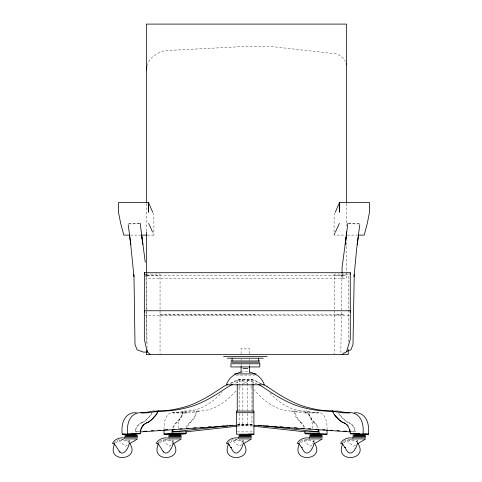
<?xml version="1.0" encoding="UTF-8"?>
<svg xmlns="http://www.w3.org/2000/svg" width="482" height="482" viewBox="0 0 482 482"><rect width="100%" height="100%" fill="white"/><g stroke="black" fill="none" stroke-linecap="round" stroke-linejoin="round"><path stroke-width="0.36" stroke-dasharray="2.41 1.81" d="M178.226 428.498C178.183 423.1 179.045 416.544 183.865 413.267A12.074 7.073 90 0 1 187.384 412.935A74.234 43.501 -90 0 0 197.138 411.074A23.732 13.912 90 0 1 196.011 414.454C194.788 419.852 189.39 422.178 187.209 426.817M342.003 274.342L340.84 352.071L344.528 352.119M341.973 276.596L342.19 274.15L341.973 276.523M147.317 235.114L153.939 235.114L152.764 232.499M312.607 444.049L312.758 443.41M129.441 440.909L128.411 439.903M173.261 440.909L172.231 439.903M243.392 440.909L242.362 439.903M314.21 440.916L313.18 439.903M357.554 440.916L356.523 439.903M172.701 427.757C174.357 422.407 180.599 420.244 181.822 414.454A23.732 13.912 90 0 0 182.949 411.074L199.91 411.092M173.393 427.757C175.05 422.407 181.292 420.244 182.515 414.454A23.732 13.912 90 0 0 183.642 411.074A110.089 64.516 -90 0 0 200.837 407.965C209.146 404.446 216.291 398.608 222.184 391.848M186.197 427.757C187.853 422.407 194.095 420.244 195.318 414.454A23.732 13.912 -90 0 0 196.445 411.074A110.089 64.516 -90 0 0 213.64 407.965C222.425 404.259 229.842 397.933 235.981 390.733M146.962 65.697C149.354 57.563 157.265 52.357 165.218 50.622L239.174 46.766A315.415 298.9 0 0 1 273.824 46.766L336.123 53.9C339.991 55.183 343.612 57.713 345.474 61.419M170.369 448.477L170.55 447.983M311.318 448.477L311.499 447.983M354.662 448.477L354.842 447.983M335.008 212.972L334.128 215.038L334.056 235.114L346.57 235.114M114.011 443.416C117.06 438.5 124.513 437.77 128.64 441.723M157.825 443.416L159.289 441.639M227.956 443.416C231.005 438.5 238.457 437.77 242.591 441.723M298.774 443.416L300.238 441.639M342.118 443.416L343.582 441.639M238.65 387.829L240.024 386.51A69.372 40.657 90 0 1 240.958 385.69M129.501 440.681L128.495 441.626L129.495 440.699M173.315 440.681L172.309 441.626L173.315 440.699M243.452 440.681L242.446 441.626L243.446 440.699M314.27 440.681L313.264 441.633L314.264 440.699M357.614 440.681L356.608 441.633L357.608 440.699M341.401 278.53L346.534 273.939M159.765 441.295L163.422 439.409L168.2 439.409M300.714 441.301C304.293 438.24 309.998 438.56 313.408 441.723M344.058 441.301C347.636 438.24 353.342 438.56 356.752 441.723M115.819 442.844C119.156 439.819 124.633 439.379 128.248 442.139M159.638 442.844C162.711 440.06 167.423 439.53 171.08 441.44M229.769 442.844C233.101 439.819 238.578 439.379 242.193 442.139M300.587 442.844C303.66 440.066 308.372 439.536 312.035 441.446M343.931 442.844C347.004 440.066 351.715 439.536 355.379 441.446M127.266 445.097L125.332 446.26L119.193 440.952L124.127 439.162M171.08 445.097L169.146 446.26L163.006 440.952L167.947 439.162M241.856 444.711L239.277 446.26L233.137 440.952L238.078 439.162M312.035 445.103L310.095 446.266L303.955 440.958L308.896 439.168M355.373 445.103L353.439 446.266L347.299 440.958L352.24 439.168M141.877 422.72C138.183 424.148 135.526 427.908 135.544 431.89L140.051 431.583M146.956 275.421L344.811 275.475M151.908 413.363A23.871 22.696 90 0 1 150.517 415.514L146.1 420.171A26.227 24.931 90 0 1 142.907 422.371C138.563 423.256 135.255 427.474 135.285 431.89L140.437 431.89M247.754 383.805A69.372 40.657 90 0 0 239.355 379.406L238.921 379.418A69.372 40.657 90 0 0 230.517 383.805M260.557 383.805A69.372 40.657 90 0 0 252.158 379.406L251.725 379.418A69.372 40.657 90 0 0 243.32 383.805M256.996 383.889A69.083 65.672 -90 0 0 243.211 379.406L242.506 379.418A69.083 65.672 -90 0 0 228.721 383.889M261.889 383.889A69.083 65.672 -90 0 0 248.097 379.406L247.399 379.418A69.083 65.672 -90 0 0 233.607 383.889M237.644 424.756L253.297 426.148M237.036 426.233L251.941 424.594L251.941 413.472M241.024 372.08L245.199 371.664L249.013 372.014M237.602 424.949L242.856 424.594L253.363 425.305M237.24 425.305L247.748 424.594L253.002 424.949M139.4 223.166L128.11 223.311L128.116 223.943L139.406 223.799M130.387 235.114L140.69 235.114M347.305 235.114L357.608 235.114M146.359 274.059L160.048 274.059L160.048 354.613M147.209 275.825L160.048 275.825M334.556 275.825L344.425 275.825M160.048 314.842L344.184 314.842L334.556 314.909M160.048 314.909L254.99 314.842M144.341 315.336L349.534 315.336M236.12 375.092L254.617 375.092M291.17 411.092L308.131 411.074A74.234 43.501 -90 0 0 317.885 412.941A12.074 7.073 90 0 1 321.398 413.267C326.639 416.888 327.17 424.088 327.043 429.92M172.02 412.706L186.203 412.706M304.871 412.706L319.06 412.706M164.037 429.92C163.91 424.088 164.44 416.888 169.676 413.267A12.074 7.073 90 0 1 173.195 412.935L187.384 412.935M304.184 427.757C302.527 422.407 296.285 420.244 295.068 414.454A23.732 13.912 90 0 1 293.942 411.074A74.234 43.501 90 0 0 303.696 412.941L317.885 412.935M142.907 422.371L142.642 422.371A26.227 24.931 90 0 0 145.835 420.171L148.637 417.514L150.98 414.454A23.751 22.576 -90 0 0 151.643 413.363M176.671 422.371L177.364 422.371M190.167 422.371L190.86 422.371M300.214 422.371L300.907 422.371L302.732 423.732L304.877 427.757M269.884 392.957C275.571 399.247 282.398 404.633 290.236 407.965A110.089 64.516 -90 0 0 307.438 411.08A23.732 13.912 -90 0 0 308.564 414.454L311.74 420.171L313.71 422.371L314.403 422.371L316.222 423.732L318.373 427.757M338.695 413.363A23.751 22.576 -90 0 0 339.364 414.454L342.588 418.448L347.697 422.371C352.023 423.238 355.354 427.48 355.324 431.89L351.565 431.89M237.246 424.594L253.068 424.594M237.246 431.89L253.068 431.89M348.594 223.166L359.885 223.311L359.879 223.943L348.588 223.799M351.306 431.637L355.059 431.89C355.089 427.528 351.89 423.485 347.697 422.371M169.315 439.843L172.46 441.723M313.71 422.371L316.065 424.383L317.68 427.757M252.423 387.829L251.05 386.51A69.372 40.657 90 0 0 250.122 385.69M314.403 422.371L311.824 419.334L309.251 414.454A23.732 13.912 90 0 1 308.131 411.074M300.907 422.371L297.749 418.448L295.755 414.454A23.732 13.912 90 0 1 294.635 411.074A110.089 64.516 -90 0 1 277.433 407.965C268.221 404.097 260.587 397.313 254.213 389.739M146.359 274.481L148.926 278.53L346.534 278.53L346.534 239.482M152.987 212.972L153.866 215.038L153.939 235.114M146.022 276.523L145.805 274.15L146.028 276.596M145.992 274.342L147.088 347.576M312.854 428.498C312.89 423.1 312.035 416.544 307.209 413.267A12.074 7.073 90 0 0 303.696 412.935M348.245 341.804L348.245 274.059L334.556 274.059L334.556 353.83M348.245 348.793L348.245 349.558M346.534 203.458L346.534 225.895M253.068 383.811L253.068 379.358L237.246 379.358L237.246 383.811M251.941 379.358L251.941 410.501M249.646 353.68L249.646 348.438L241.09 348.438L241.09 353.68M249.646 358.921L249.646 360.422M249.646 364.163L249.646 365.663M247.748 379.358L247.748 410.501M247.748 413.472L247.748 424.594M242.856 379.358L242.856 410.501M242.856 413.472L242.856 424.594M241.09 358.921L241.09 360.422M241.09 364.163L241.09 365.663M239.138 379.358L239.138 410.501M239.138 413.472L239.138 424.594M146.359 203.41L146.359 231.474M146.359 272.782L146.359 343.076M182.949 411.074A74.234 43.501 90 0 1 173.195 412.941M347.962 422.371A26.227 24.931 90 0 1 344.769 420.171L340.352 415.514A23.871 22.696 90 0 1 338.96 413.363M335.231 232.499L334.056 235.114L335.231 232.487"/><path stroke-width="0.72" d="M144.341 312.149L144.365 272.722L350.257 272.722L350.269 274.059M339.346 206.362L339.334 212.219L339.406 202.633L369.586 202.633L369.513 212.219L367.314 223.365L364.229 235.114L358.343 235.114M144.353 274.059L144.365 272.722M339.352 205.386L339.406 202.633L335.303 212.285M342.021 273.264L342.112 267.136L346.215 236.656L345.136 244.476M164.037 429.92L164.037 434.192L171.827 433.704L172.273 429.775M158.217 411.074A73.867 70.221 -90 0 1 142.431 412.941A12.014 11.417 -90 0 0 136.743 413.267C128.2 416.153 126.694 426.407 127.616 434.192L140.22 433.704C140.569 428.884 142.883 423.594 148.064 422.371A26.227 24.931 90 0 0 151.258 420.171L155.674 415.514A23.871 22.696 90 0 0 158.217 411.08L157.951 411.074A23.751 22.576 -90 0 1 156.801 413.363M146.359 70.004L146.811 66.408M354.011 276.752L356.65 249.037L359.789 224.678M354.234 274.306L352.999 344.413L350.908 349.842L346.654 351.36M172.966 429.775L172.815 431.89L227.962 425.823M347.847 223.154L345.949 238.5M358.259 236.813L357.445 242.759M357.361 243.38L357.18 244.633L357.451 242.886M140.503 430.824L140.678 429.775M129.236 441.705C129.809 446.778 122.838 458.677 118.325 450.007A52.659 48.14 69.9 0 0 117.162 448.013L114.138 443.542L112.414 443.542M173.056 441.705C173.622 446.778 166.652 458.677 162.139 450.007A52.659 48.14 69.9 0 0 160.976 448.013L157.951 443.542L156.228 443.542M243.187 441.705C243.753 446.778 236.783 458.677 232.27 450.007A52.659 48.14 69.9 0 0 231.107 448.013L228.082 443.542L226.365 443.542M314.005 441.705C314.571 446.778 307.6 458.683 303.088 450.007A52.659 48.14 69.9 0 0 301.931 448.019L298.9 443.548L297.183 443.548M357.349 441.705C357.915 446.778 350.944 458.683 346.431 450.007A52.659 48.14 69.9 0 0 345.275 448.019L342.244 443.548L340.527 443.548M140.973 428.745L141.889 426.817M114.312 444.669C106.48 463.576 141.322 460.334 129.61 443.301M158.132 444.669C150.294 463.576 185.142 460.334 173.424 443.301M228.263 444.669C220.425 463.576 255.273 460.334 243.555 443.301M299.081 444.669C291.248 463.576 326.091 460.334 314.372 443.301M342.425 444.669C334.592 463.576 369.435 460.334 357.716 443.301M335.526 231.836L339.358 223.365M119.861 451.405L119.524 451.911L119.928 451.333M163.675 451.405L163.338 451.911L163.747 451.333M156.132 414.454L152.908 418.448L148.064 422.371M112.77 442.747C115.276 438.837 120.289 437.06 124.754 438.132M156.584 442.747C159.09 438.837 164.103 437.06 168.567 438.132M226.715 442.747C229.221 438.837 234.234 437.06 238.698 438.132M297.539 442.753C300.045 438.837 305.052 437.066 309.522 438.138M340.876 442.753C343.389 438.837 348.396 437.066 352.86 438.138M142.497 425.931L143.985 424.383M341.949 354.613L346.522 351.824L350.281 339.298L350.281 310.757L144.341 310.757L144.341 339.298L147.149 351.824L150.703 354.613M129.845 443.548L137.587 438.909L125.688 438.909M173.014 443.94L181.401 438.909L168.869 438.909M243.79 443.548L251.532 438.909L239.638 438.909M314.613 443.554L322.35 438.909L310.456 438.909M357.957 443.554L365.693 438.909L353.8 438.909M144.853 423.732L146.769 422.72M241.024 372.08C234.379 373.472 228.504 378.262 226.377 384.793L264.359 384.793C262.232 378.262 256.358 373.472 249.712 372.08M229.45 425.66L232.432 425.329M185.618 431.89L236.288 426.317M143.805 431.33L146.805 431.125M151.306 430.818L153.559 430.667M158.06 430.36L160.313 430.209M164.814 429.902L167.814 429.697M172.315 429.39L174.568 429.239M179.822 428.878L182.076 428.727M186.576 428.42L188.83 428.269M193.33 427.962L196.331 427.757M200.831 427.45L203.085 427.299M208.338 426.938L210.592 426.787M215.093 426.48L217.346 426.329M221.847 426.022L224.1 425.871M229.348 425.51L231.601 425.359M236.493 425.359L140.702 431.89M127.616 434.192L129.772 434.047M131.212 433.951L140.22 433.704M178.226 434.192L186.016 433.704L186.311 431.89L172.122 431.89M136.388 412.821A12.014 11.417 -90 0 0 131.327 413.267C122.777 416.153 121.277 426.407 122.199 434.192L125.904 434.047M131.098 433.848L134.803 433.704M158.988 444.043L157.542 444.049M129.652 235.114L123.766 235.114L120.681 223.365L118.482 212.219L118.409 202.633L148.589 202.633L152.692 212.285M141.431 235.114L146.582 235.114M223.552 356.602L267.185 356.602M227.377 358.192L263.359 358.192M230.872 360.982L259.864 360.982M230.872 362.175L259.864 362.175M242.94 368.537L247.796 368.537M234.686 373.899L256.05 373.899M332.387 411.074A73.867 70.221 90 0 0 348.173 412.941A12.014 11.417 -90 0 1 353.86 413.267C362.404 416.153 363.91 426.407 362.988 434.192L350.384 433.704C350.034 428.884 347.721 423.594 342.539 422.371A26.227 24.931 -90 0 1 339.346 420.171L336.55 417.514L334.207 414.454A23.751 22.576 -90 0 1 332.387 411.074L332.652 411.074A23.871 22.696 90 0 0 333.195 412.231M236.391 412.706L253.924 412.706M342.539 422.371L342.804 422.371A26.227 24.931 90 0 1 339.611 420.171L335.195 415.514A23.871 22.696 90 0 1 334.472 414.454M305.064 433.704L319.253 433.704L318.951 431.89L304.769 431.89L305.064 433.704L312.854 434.192L319.253 433.704L327.043 434.192L327.043 429.92M349.902 431.89L349.926 429.775M171.827 433.704L186.016 433.704L164.037 434.192L178.961 434.192M122.199 434.192L135.147 434.192M253.924 434.192L236.391 434.192L236.391 411.074L253.924 411.074L253.924 434.192L248.808 434.047M312.041 434.192L327.043 434.192M355.385 434.192L368.405 434.192C369.333 426.407 367.826 416.153 359.277 413.267A12.014 11.417 -90 0 0 354.222 412.821M125.579 434.963L136.84 434.963M169.393 434.963L180.654 434.963M239.53 434.963L250.785 434.963M310.348 434.969L321.608 434.969M353.692 434.969L364.952 434.969M124.832 435.704L137.587 435.704M168.652 435.704L181.401 435.704M238.783 435.704L251.532 435.704M309.601 435.704L322.35 435.704M352.945 435.704L365.693 435.704M124.832 436.409L137.587 436.409M168.652 436.409L181.401 436.409M238.783 436.409L251.532 436.409M309.601 436.409L322.35 436.409M352.945 436.409L365.693 436.409M137.587 437.252L124.832 437.252L124.832 438.355M168.652 437.252L181.401 437.252M251.532 437.252L238.783 437.252L238.783 438.355M322.35 437.258L309.601 437.258L309.601 438.361M365.693 437.258L352.945 437.258L352.945 438.361M113.728 444.049L114.837 444.049M227.673 444.049L228.781 444.049M298.497 444.055L299.599 444.055M341.84 444.055L342.943 444.055M359.397 433.951L350.384 433.704L359.512 433.848M363.151 434.047L368.405 434.192L364.699 434.047M259.003 425.359L261.256 425.51M266.51 425.871L268.757 426.022M273.264 426.329L276.264 426.534M280.018 426.787L283.018 426.992M287.519 427.299L289.772 427.45M294.273 427.757L297.274 427.962M301.78 428.269L304.028 428.42M308.534 428.727L310.782 428.878M316.035 429.239L318.289 429.39M322.789 429.697L325.043 429.848M330.297 430.209L332.544 430.36M337.051 430.667L339.298 430.818M343.805 431.125L346.805 431.33M254.116 425.359L350.167 431.89M258.647 425.329L261.63 425.66M263.118 425.823L318.259 431.89L318.114 429.775M254.038 426.233L305.455 431.89M345.516 447.447L344.865 447.362L345.401 447.531M302.172 447.447L301.521 447.362L302.057 447.531M231.354 447.447L230.703 447.362L231.24 447.531M343.835 422.72L345.751 423.732M267.028 386.51C280.271 395.427 293.906 404.338 309.715 407.965A109.547 104.136 90 0 0 337.545 411.08L337.804 411.074A73.867 70.221 90 0 0 349.619 412.827M346.618 424.383L348.106 425.931M229.577 444.663L229.769 445.091M148.637 223.365L152.469 231.836M346.317 63.708L346.534 64.889M145.257 262.166L140.154 223.154M129.736 236.813L130.815 244.633L128.206 224.678M142.045 238.5L141.78 236.656L142.859 244.476M130.544 242.886L133.984 276.68L134.996 344.413L137.087 349.842L143.467 352.119L147.161 352.071L147.124 349.824M318.807 429.775L318.951 431.89M133.761 274.306L133.984 276.752M350.257 272.722L350.281 312.149M348.245 349.83L348.245 354.613L146.359 354.613L146.359 351.33M346.534 202.982L346.534 24.1L146.359 24.1L146.359 202.934M346.534 231.872L346.534 234.867M258.665 358.192L258.665 360.982M253.068 384.154L253.068 411.092M249.646 366.41L249.646 372.405M241.09 366.41L241.09 372.405M237.246 384.154L237.246 411.092M232.071 358.192L232.071 360.982M146.359 231.872L146.359 234.867M146.359 235.18L146.359 272.782M332.652 411.08A109.547 104.136 -90 0 1 304.823 407.965C289.013 404.338 275.379 395.427 262.136 386.51A69.083 65.672 -90 0 0 258.153 384.437M263.045 384.437A69.083 65.672 -90 0 1 267.022 386.522M140.985 412.827A73.867 70.221 90 0 0 152.8 411.074L153.065 411.074A109.547 104.136 -90 0 0 180.889 407.965C196.698 404.338 210.333 395.427 223.582 386.51A69.083 65.672 -90 0 1 227.564 384.437M157.951 411.08A109.547 104.136 90 0 0 185.781 407.965C201.59 404.338 215.225 395.427 228.468 386.51A69.083 65.672 -90 0 1 232.451 384.437M148.661 211.008L148.661 212.219L148.589 202.633L148.661 211.008M259.81 363.765L230.926 363.765L230.926 366.947L259.81 366.947L259.81 363.765"/></g></svg>
